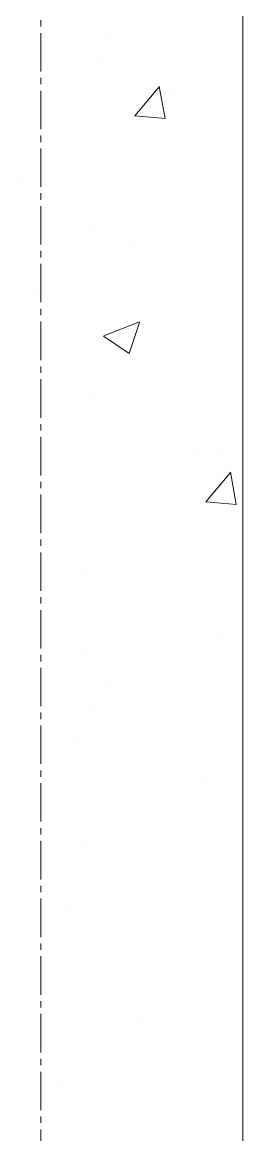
# Model space of a CAD drawing. Header units: millimetres. Extents: x 470010 to 1231400, y -134005 to 421770.
# Drawn here: x 806514 to 806623, y 175611 to 176161 of the extents above; entities that cross this region are included whole.
import ezdxf
from ezdxf.enums import TextEntityAlignment as Align

# ---------------------------------------------------------------- set-up
doc = ezdxf.new("R2010")
doc.units = ezdxf.units.MM
doc.linetypes.add('CENTER2', pattern=[28.575, 19.05, -3.175, 3.175, -3.175])
doc.layers.get('Defpoints').update_dxf_attribs({"color": 140})
doc.layers.add('АР_Стены ПЕНОблок', color=52, linetype='Continuous', lineweight=20)
doc.layers.add('АР_Штриховка', color=8, linetype='Continuous', lineweight=0)
doc.layers.add('РД_Оси_100', color=7, linetype='Continuous', lineweight=0, true_color=0x525252)
doc.styles.add('style1', font='ARIALN.TTF')

# ---------------------------------------------------------------- blocks, each defined once
blk = doc.blocks.new('СОШ_2200_АР_ОСИ_М100_28.05.24')
at = {"layer": 'РД_Оси_100', "color": 251, "linetype": 'CENTER2', "true_color": 0x636466}
blk.add_line((0, -6155), (0, 139938.679), dxfattribs=at)
blk = doc.blocks.new('A$C9108343f')
at = {"layer": 'АР_Стены ПЕНОблок', "color": 18, "linetype": 'Continuous', "lineweight": 20, "true_color": 0x000000}
blk.add_line((140904.09, 237679.49), (140904.09, 313879.49), dxfattribs=at)
at = {"layer": 'АР_Штриховка', "color": 18, "linetype": 'Continuous', "lineweight": 0, "true_color": 0x000000}
for p, q in [((140837.32, 276521.68), (140837.32, 276521.68)), ((140833.96, 276509.97), (140833.96, 276509.97)), ((140850.65, 276481.37), (140862.9, 276495.97)), ((140865.67, 276480.01), (140862.74, 276495.93)), ((140867.44, 276493.78), (140867.44, 276493.78)), ((140850.65, 276481.36), (140865.83, 276480.04)), ((140794.96, 276451.15), (140794.96, 276451.15)), ((140830.87, 276425.42), (140830.87, 276425.42)), ((140848.51, 276417.03), (140848.51, 276417.03)), ((140800.62, 276393.6), (140800.62, 276393.6)), ((140835.27, 276372.51), (140853.05, 276379.34)), ((140847.82, 276363.78), (140852.97, 276379.13)), ((140835.17, 276372.31), (140847.81, 276363.79)), ((140827.78, 276340.86), (140827.78, 276340.86)), ((140880.01, 276316.31), (140880.01, 276316.31)), ((140894.21, 276314.54), (140894.21, 276314.54)), ((140885.9, 276290.32), (140898.14, 276304.91)), ((140900.92, 276288.95), (140897.98, 276304.87)), ((140885.9, 276290.31), (140901.08, 276288.98)), ((140824.69, 276256.31), (140824.69, 276256.31)), ((140890.98, 276222.73), (140890.98, 276222.73)), ((140827.39, 276214.36), (140827.39, 276214.36)), ((140836.58, 276200.04), (140836.58, 276200.04)), ((140830.55, 276186.52), (140830.55, 276186.52)), ((140821.61, 276171.75), (140821.61, 276171.75)), ((140884.11, 276152.4), (140884.11, 276152.4)), ((140824.16, 276122.55), (140824.16, 276122.55)), ((140818.52, 276087.2), (140818.52, 276087.2)), ((140853.54, 276035.03), (140853.54, 276035.03)), ((140815.43, 276002.64), (140815.43, 276002.64))]:
    blk.add_line(p, q, dxfattribs=at)
at = {"layer": 'РД_Оси_100'}
blk.add_blockref('СОШ_2200_АР_ОСИ_М100_28.05.24', (140804.09, 223079.49), dxfattribs=at)
at = {"layer": 'Defpoints', "color": 18, "true_color": 0x000000, "style": 'style1'}
for p in [(143949.34, 316089.12), (143974.98, 281639.5), (143890.4, 273244.71), (143839.99, 264276.81), (143967.75, 254892.38), (12251.96, 104178.14), (12382.58, 96023.14)]:
    blk.add_attdef('АР-ПОМЕЩЕНИЕ:НАИМЕНОВАНИЕ', text='', height=100, dxfattribs=at).set_placement(p, align=Align.MIDDLE)
at = {"layer": 'Defpoints', "color": 18, "true_color": 0x000000, "style": 'style1', "flags": 8}
for p in [(143951.3, 279099.09), (143848.34, 269251.11), (143875.33, 260094.25), (144049.74, 250824.7), (163419.28, 238153.36), (155897.46, 237965.97), (183037.2, 237965.97), (143342.94, 237876.19)]:
    blk.add_attdef('АР-ПОМЕЩЕНИЕ:НАИМЕНОВАНИЕ', text='', height=100, dxfattribs=at).set_placement(p, align=Align.MIDDLE)

msp = doc.modelspace()

# ---------------------------------------------------------------- linework, layer by layer
at = {"layer": 'АР_Стены ПЕНОблок', "color": 18, "linetype": 'Continuous', "lineweight": 20, "true_color": 0x000000}
msp.add_line((806622.706, 137313.251), (806622.706, 213513.251), dxfattribs=at)
at = {"layer": 'АР_Штриховка', "color": 18, "linetype": 'Continuous', "lineweight": 0, "true_color": 0x000000}
for p, q in [((806569.266, 176115.132), (806581.511, 176129.725)), ((806584.287, 176113.764), (806581.35, 176129.686)), ((806569.265, 176115.122), (806584.447, 176113.794)), ((806553.878, 176006.267), (806571.662, 176013.094)), ((806566.429, 175997.541), (806571.579, 176012.89)), ((806553.786, 176006.065), (806566.421, 175997.543)), ((806604.509, 175924.075), (806616.754, 175938.669)), ((806619.53, 175922.707), (806616.593, 175938.629)), ((806604.509, 175924.065), (806619.691, 175922.737))]:
    msp.add_line(p, q, dxfattribs=at)

# ---------------------------------------------------------------- block references
msp.add_blockref('A$C9108343f', (665718.612, -100366.242))
at = {"layer": 'РД_Оси_100'}
msp.add_blockref('СОШ_2200_АР_ОСИ_М100_28.05.24', (806522.706, 122713.251), dxfattribs=at)

doc.saveas('drawing.dxf')
